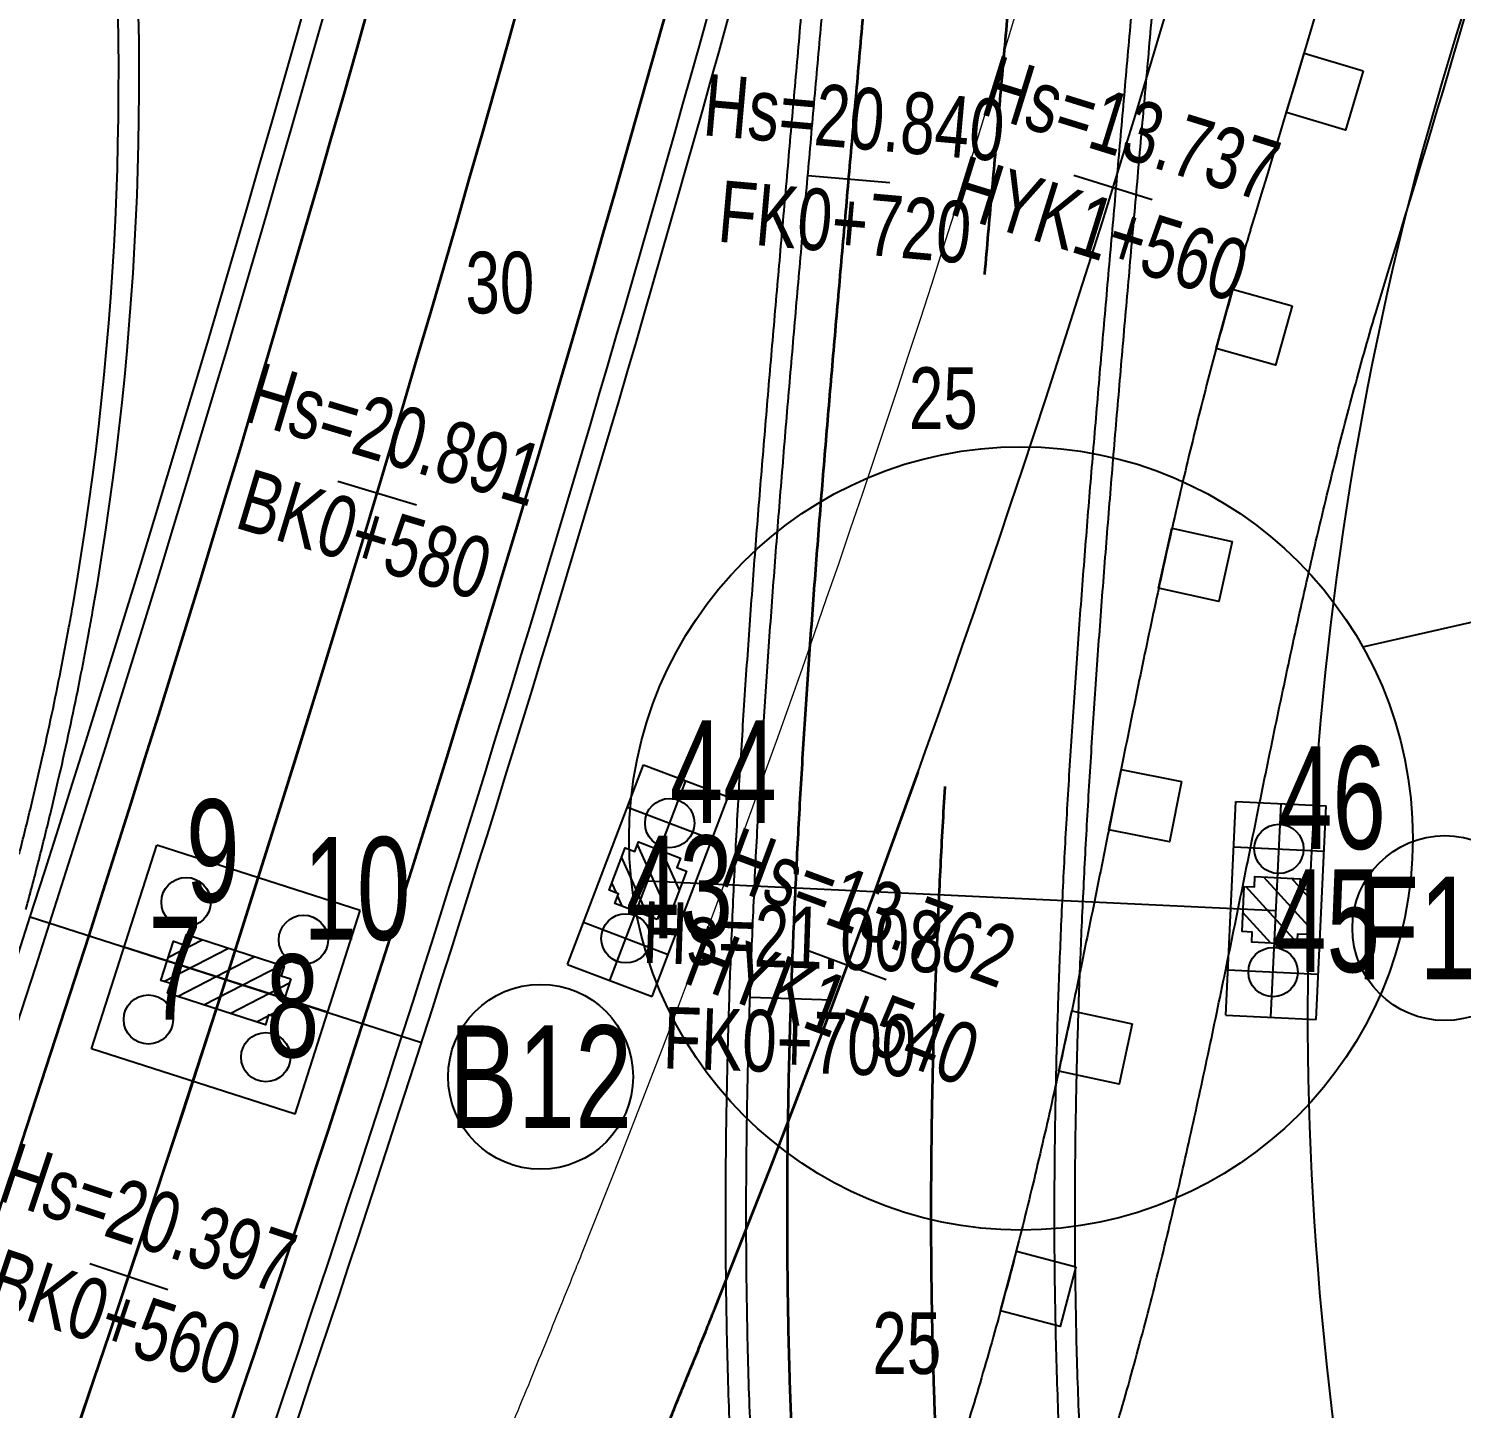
# Model space of a CAD drawing. Extents: x 0 to 558779, y 0 to 2762081.
# Drawn here: x 519957.03 to 519991.89, y 2757771.06 to 2757804.64 of the extents above; entities that cross this region are included whole.
import ezdxf
from ezdxf.enums import TextEntityAlignment as Align

# ---------------------------------------------------------------- set-up
doc = ezdxf.new("R2010")
doc.units = 0
doc.header["$LTSCALE"] = 20
doc.linetypes.add('CENTER', pattern=[2, 1.25, -0.25, 0.25, -0.25])
doc.linetypes.add('HIDDEN', pattern=[0.375, 0.25, -0.125])
for name, color, linetype in [('B-标线', 8, 'Continuous'), ('DL-中心线', 10, 'Continuous'), ('DL-人行道边线', 1, 'Continuous'), ('DL-树池', 110, 'Continuous'), ('DL-非机动车道边线', 6, 'Continuous'), ('K-控制', 230, 'Continuous'), ('L-洛秀互通匝道边线', 140, 'Continuous'), ('L-辅路绿化带', 3, 'Continuous'), ('QL-分孔线', 4, 'Continuous'), ('QL-墩号', 6, 'Continuous'), ('QL-桥墩', 191, 'Continuous'), ('QL-桥跨数值', 6, 'Continuous'), ('XW_B', 7, 'Continuous'), ('XW_F', 7, 'Continuous'), ('XW_HY-海江大道右辅路', 7, 'Continuous'), ('YD-G2', 96, 'Continuous'), ('桩号-B', 7, 'Continuous'), ('桩号-F', 7, 'Continuous'), ('桩号-HY-海江大道右辅路', 7, 'Continuous'), ('设计高-B', 7, 'Continuous'), ('设计高-F', 7, 'Continuous'), ('设计高-HY-海江大道右辅路', 7, 'Continuous'), ('设计高-地面高-B', 7, 'Continuous'), ('设计高-地面高-F', 7, 'Continuous'), ('设计高-地面高-HY-海江大道右辅路', 7, 'Continuous')]:
    doc.layers.add(name, color=color, linetype=linetype)
doc.layers.add('坐标标注', color=6, linetype='Continuous', plot=False)
doc.styles.get("Standard").update_dxf_attribs({"font": 'fsdb_e.shx', "width": 0.7, "bigfont": 'hzdx.shx'})
pattern_1 = [(0, (0, 0), (0, 6.985), [5.08, -1.905]), (90, (0, 0), (-6.985, 4e-16), [5.08, -1.905])]

# ---------------------------------------------------------------- blocks, each defined once
blk = doc.blocks.new('shuchi01')
at = {"layer": 'DL-树池', "color": 3}
blk.add_lwpolyline([(-0.75, 1.5), (0.75, 1.5), (0.75, 0), (-0.75, 0)], close=True, dxfattribs=at)
blk = doc.blocks.new('(10-2)10m花瓶墩双排桩4根1.2')
h = blk.add_hatch()
h.set_pattern_fill('ANGLE', color=256)
h.set_pattern_definition(pattern_1)
h.paths.add_polyline_path([(-1.500000000000007, -0.5000000002329471), (-1.499999999999985, 0.4999999997671694), (-1.249999999999992, 0.4999999997671694), (-1.249999999999992, 0.7499999997671694), (1.250000000000007, 0.7499999997671694), (1.250000000000007, 0.4999999997671694), (1.500000000000007, 0.4999999997671694), (1.499999999999985, -0.5000000002328308), (1.249999999999985, -0.5000000002328308), (1.249999999999985, -0.7500000002328308), (-1.250000000000014, -0.7500000002329471), (-1.250000000000014, -0.5000000002329471)])
h = blk.add_hatch()
h.set_pattern_fill('ANGLE', color=256)
h.set_pattern_definition(pattern_1)
h.paths.add_polyline_path([(-1.500000000000007, -0.5000000002329471), (-1.499999999999985, 0.4999999997671694), (-1.249999999999992, 0.4999999997671694), (-1.249999999999992, 0.7499999997671694), (1.250000000000007, 0.7499999997671694), (1.250000000000007, 0.4999999997671694), (1.500000000000007, 0.4999999997671694), (1.499999999999985, -0.5000000002328308), (1.249999999999985, -0.5000000002328308), (1.249999999999985, -0.7500000002328308), (-1.250000000000014, -0.7500000002329471), (-1.250000000000014, -0.5000000002329471)])
h = blk.add_hatch()
h.set_pattern_fill('ANSI31', color=3, scale=0.15)
h.set_pattern_definition([(45, (0, 0), (-0.3367596045400932, 0.3367596045400933), [])])
h.paths.add_polyline_path([(-1.500000000000007, -0.5000000002329471), (-1.499999999999985, 0.4999999997671694), (-1.249999999999992, 0.4999999997671694), (-1.249999999999992, 0.7499999997671694), (1.250000000000007, 0.7499999997671694), (1.250000000000007, 0.4999999997671694), (1.500000000000007, 0.4999999997671694), (1.499999999999985, -0.5000000002328308), (1.249999999999985, -0.5000000002328308), (1.249999999999985, -0.7500000002328308), (-1.250000000000014, -0.7500000002329471), (-1.250000000000014, -0.5000000002329471)])
at = {"layer": 'QL-桥墩', "color": 1}
for p, q in [((-2.599999999802093, 2.59999999962747), (2.599999999976716, 2.59999999962747)), ((-2.599999999802093, 2.59999999962747), (-2.599999999802093, -2.600000000093132)), ((2.599999999976716, 2.59999999962747), (2.600000000034924, -2.600000000093132)), ((-2.599999999802093, -2.600000000093132), (2.600000000034924, -2.600000000093132))]:
    blk.add_line(p, q, dxfattribs=at)
at = {"layer": 'QL-桥墩', "color": 3, "linetype": 'CENTER'}
for p, q in [((0, 2.59999999962747), (0, -2.59999999962747)), ((-2.600000000093132, -4.656613e-10), (2.600000000093132, 0))]:
    blk.add_line(p, q, dxfattribs=at)
at = {"layer": 'QL-桥墩', "color": 1, "ltscale": 0.1}
blk.add_lwpolyline([(-1.500000000000007, -0.5000000002329471), (-1.499999999999985, 0.4999999997671694), (-1.249999999999992, 0.4999999997671694), (-1.249999999999992, 0.7499999997671694), (1.250000000000007, 0.7499999997671694), (1.250000000000007, 0.4999999997671694), (1.500000000000007, 0.4999999997671694), (1.499999999999985, -0.5000000002328308), (1.249999999999985, -0.5000000002328308), (1.249999999999985, -0.7500000002328308), (-1.250000000000014, -0.7500000002328308), (-1.250000000000014, -0.5000000002329471)], close=True, dxfattribs=at)
at = {"layer": 'QL-桥墩', "color": 3, "ltscale": 0.1}
for centre in [(-1.500000000174622, 1.5), (1.499999999941792, 1.499999999534338), (-1.499999999941792, -1.5), (1.500000000116415, -1.5)]:
    blk.add_circle(centre, 0.6000000000008185, dxfattribs=at)
blk = doc.blocks.new('(M2)单个柱式门架墩，2根桩1.2')
h = blk.add_hatch()
h.set_pattern_fill('ANSI31', color=3, scale=0.15)
h.set_pattern_definition([(45, (-0.45, 2.329062e-10), (-0.3367596045400932, 0.3367596045400933), [])])
h.paths.add_polyline_path([(-0.8000000000000074, -0.5500000000000407), (-0.8000000000000074, 0.5500000000000757), (-0.5500000000000145, 0.5500000000000757), (-0.5500000000000145, 0.8000000000000757), (0.5499999999999857, 0.8000000000000757), (0.5499999999999857, 0.5500000000000757), (0.7999999999999857, 0.5500000000000757), (0.7999999999999857, -0.5499999999999244), (0.5499999999999857, -0.5499999999999244), (0.5499999999999857, -0.7999999999999244), (-0.5500000000000148, -0.8000000000000406), (-0.5500000000000148, -0.5500000000000407)])
at = {"layer": 'QL-桥墩', "color": 1}
for p, q in [((-2.600000000093132, 1.100000000093132), (-2.600000000093132, -1.09999999962747)), ((-2.600000000093132, 1.100000000093132), (2.600000000093132, 1.100000000093132)), ((2.600000000093132, 1.100000000093132), (2.600000000093132, -1.09999999962747)), ((-2.600000000093132, -1.09999999962747), (2.600000000093132, -1.09999999962747))]:
    blk.add_line(p, q, dxfattribs=at)
at = {"layer": 'QL-桥墩', "color": 3, "linetype": 'CENTER'}
for p, q in [((-1.5, 1.100000000093132), (-1.5, -1.09999999962747)), ((1.5, 1.100000000093132), (1.5, -1.09999999962747)), ((-2.600000000093132, 0), (2.600000000093132, 0))]:
    blk.add_line(p, q, dxfattribs=at)
at = {"layer": 'QL-桥墩', "color": 1, "ltscale": 0.1}
blk.add_lwpolyline([(-0.8000000000000074, -0.5500000000000407), (-0.8000000000000074, 0.5500000000000757), (-0.5500000000000145, 0.5500000000000757), (-0.5500000000000145, 0.8000000000000757), (0.5499999999999857, 0.8000000000000757), (0.5499999999999857, 0.5500000000000757), (0.7999999999999857, 0.5500000000000757), (0.7999999999999857, -0.5499999999999244), (0.5499999999999857, -0.5499999999999244), (0.5499999999999857, -0.7999999999999244), (-0.5500000000000148, -0.7999999999999244), (-0.5500000000000148, -0.5500000000000407)], close=True, dxfattribs=at)
at = {"layer": 'QL-桥墩', "color": 3}
for centre in [(-1.5, 0), (1.5, 0)]:
    blk.add_circle(centre, 0.6, dxfattribs=at)

msp = doc.modelspace()

# ---------------------------------------------------------------- linework, layer by layer
at = {"layer": 'B-标线', "linetype": 'HIDDEN', "lineweight": 35, "ltscale": 5, "flags": 128}
for points in [[(520609.6655267543, 2757632.942386146), (520351.860715672, 2757657.356657926, 0.0142954931674204), (520266.2910289073, 2757662.997860127), (520121.2049930767, 2757668.403500205, -0.0003858024882772), (520115.6533972667, 2757668.613202279, -0.0011574079242256), (520110.1024795331, 2757668.840037702, -0.0019290147383579), (520104.5530765753, 2757669.101133095, -0.0027006238494708), (520099.0063422267, 2757669.413599177, -0.0034722361763719), (520093.4639056846, 2757669.794516697, -0.004243852637884), (520087.9280291903, 2757670.26091504, -0.0050154741528497), (520082.4017647275, 2757670.829741073, -0.0057871016401356), (520076.8891090991, 2757671.517815843, -0.0065587360186369), (520071.3951564812, 2757672.341776764, -0.0069445560792568), (520066.1996699292, 2757673.265194466, -0.0069445560792568), (520061.4839543831, 2757674.239366822, -0.0069445560792568), (520057.145816241, 2757675.26207025, -0.0069445560792568), (520053.116621802, 2757676.33098242, -0.0069445560792568), (520049.3477218264, 2757677.44382767, -0.0069445560792568), (520045.8032062448, 2757678.598425422, -0.0069445560792568), (520042.4557171294, 2757679.792701573, -0.0069445560792568), (520039.2838764889, 2757681.024685468, -0.0069445560792568), (520036.2706274535, 2757682.292501594, -0.0069445560792568), (520033.4021213161, 2757683.594359822, -0.0069445560792568), (520030.6669458304, 2757684.928545804, -0.0069445560792568), (520028.0555750342, 2757686.293412147, -0.0069445560792568), (520025.5599675548, 2757687.687370587, -0.0034722361763719), (520024.3533928118, 2757688.394777471, -0.2411716790377774), (519975.9078850426, 2757765.623604524, -0.0012152783760594), (519975.8665642704, 2757766.111391615, -0.0024305603418171), (519975.7894022681, 2757767.108924404, -0.0024305603418171), (519975.7198663742, 2757768.137896793, -0.0024305603418171), (519975.6583859861, 2757769.201280887, -0.0024305603418171), (519975.605452934, 2757770.302577425, -0.0024305603418171), (519975.5616367919, 2757771.445956139, -0.0024305603418171), (519975.5276055686, 2757772.636447924, -0.0024305603418171), (519975.5041543424, 2757773.880214289, -0.0024305603418171), (519975.4922459954, 2757775.184935856, -0.0024305603418171), (519975.493071088, 2757776.560391213, -0.0024305603418171), (519975.5081394032, 2757778.019354284, -0.0024305603418171), (519975.5394268429, 2757779.579054773, -0.0024305603418171), (519975.5896259424, 2757781.263704881, -0.0024305603418171), (519975.6626083313, 2757783.10923305, -0.0022955287234048), (519975.7578202559, 2757785.051338175, -0.0020254657327883), (519975.8698121279, 2757786.99254948, -0.0017554030376208), (519975.9964796569, 2757788.932859764, -0.001485340598509), (519976.1357206035, 2757790.872309435, -0.0012152783760594), (519976.2854349636, 2757792.81097969, -0.0009452163308787), (519976.4435249318, 2757794.748985688, -0.0006751544235736), (519976.6078946816, 2757796.686469747, -0.0004050926147512), (519976.7764499998, 2757798.623594541, -0.0001350308650182), (519976.9470978088, 2757800.560536312, -2.25051440367e-05), (519977.118152467, 2757802.497442221, -6.75154322014e-05), (519977.2895558447, 2757804.434317296, -0.0001125257206395), (519977.4616566448, 2757806.371130516, -0.0001575360095337), (519977.6348035365, 2757808.307850482, -0.0002025462990661), (519977.8093451386, 2757810.24444523, -0.0002475565894192), (519977.9856300011, 2757812.180882045, -0.0002925668807754), (519978.1640065873, 2757814.117127267, -0.0003375771733171), (519978.3448232545, 2757816.053146108, -0.0003825874672265), (519978.5284282338, 2757817.988902465, -0.0004050926147512), (519978.7057290286, 2757819.827350507, -0.0004050926147512), (519978.8702415201, 2757821.504706562, -0.0004050926147512), (519979.0250333045, 2757823.057028262, -0.0004050926147512), (519979.1721601392, 2757824.508637816, -0.0004050926147512), (519979.3130768965, 2757825.876861144, -0.0004050926147512), (519979.4488563536, 2757827.174558009, -0.0004050926147512), (519979.580315327, 2757828.411584736, -0.0004050926147512), (519979.70809198, 2757829.595693177, -0.0004050926147512), (519979.8326955652, 2757830.733110739, -0.0004050926147512), (519979.9545397215, 2757831.828929741, -0.0004050926147512), (519980.0739655126, 2757832.887377538, -0.0004050926147512), (519980.1912578159, 2757833.912009216, -0.0004050926147512), (519980.3066572624, 2757834.905848376, -0.0002025462990661), (519980.3637124954, 2757835.3920467, -0.0425986576840793), (520000.8749505544, 2757935.361123581)], [(520609.9955025319, 2757636.426796568), (520352.1906914495, 2757660.841068348, 0.0142954931674129), (520266.4213420827, 2757666.495433354), (520121.335306252, 2757671.901073432, -0.0003858024882766), (520115.7882082409, 2757672.11060503, -0.001157407924223), (520110.2534806839, 2757672.33677885, -0.0019290147383588), (520104.7310539899, 2757672.596605029, -0.0027006238494536), (520099.2220682497, 2757672.906944605, -0.0034722361763907), (520093.7281280264, 2757673.284529097, -0.004243852637915), (520088.2514546544, 2757673.745939569, -0.0050154741528559), (520082.7950360333, 2757674.307576274, -0.0057871016401582), (520077.3627732975, 2757674.985616619, -0.0065587360187149), (520071.9596235064, 2757675.795959297, -0.0069445560793792), (520066.8599427767, 2757676.702350233, -0.0069445560792417), (520062.2395694713, 2757677.656828723, -0.0069445560792471), (520057.9961511051, 2757678.657203623, -0.0069445560792128), (520054.0609956497, 2757679.701169067, -0.0069445560794058), (520050.3853894883, 2757680.786468217, -0.0069445560792802), (520046.9333554728, 2757681.910941494, -0.006944556079088), (520043.6774674433, 2757683.072537876, -0.0069445560793514), (520040.5962788172, 2757684.269311814, -0.0069445560788217), (520037.6726642282, 2757685.499414888, -0.0069445560794904), (520034.8927068451, 2757686.761086016, -0.0069445560793021), (520032.2449268635, 2757688.05264181, -0.0069445560789575), (520029.7197314632, 2757689.372467746, -0.0069445560788701), (520027.3090132219, 2757690.719010284, -0.0034722361763119), (520026.1445302901, 2757691.401740479, -0.2411716790375909), (519979.3946643127, 2757765.927529387, -0.0012152783755956), (519979.3547813876, 2757766.398343427, -0.0024305603412875), (519979.2802488825, 2757767.361886686, -0.0024305603425808), (519979.2130076527, 2757768.35690366, -0.0024305603420985), (519979.1534916897, 2757769.386310939, -0.0024305603416005), (519979.1021926242, 2757770.453612323, -0.0024305603412006), (519979.0596798571, 2757771.56298056, -0.0024305603415051), (519979.0266212499, 2757772.7194495, -0.0024305603415742), (519979.0038117561, 2757773.929183516, -0.0024305603418798), (519978.9922141512, 2757775.199865946, -0.0024305603421658), (519978.993018899, 2757776.541277879, -0.0024305603422102), (519979.0077356843, 2757777.966195378, -0.0024305603414892), (519979.0383402842, 2757779.491849666, -0.0024305603420934), (519979.0875250347, 2757781.142453328, -0.0024305603419975), (519979.1591611854, 2757782.953932895, -0.0022955287237497), (519979.252798102, 2757784.863908574, -0.0020254657330813), (519979.3631567591, 2757786.776810548, -0.0017554030374892), (519979.4882233513, 2757788.692597465, -0.0014853405983559), (519979.6259751935, 2757790.611305799, -0.0012152783758832), (519979.7743795529, 2757792.533012689, -0.0009452163309786), (519979.931393631, 2757794.45782948, -0.0006751544236636), (519980.0949643612, 2757796.385895214, -0.000405092614799), (519980.2630280596, 2757798.317370061, -0.0001350308650087), (519980.433509961, 2757800.252428695, -2.25051440357e-05), (519980.6045692415, 2757802.189386911, -6.7515432189e-05), (519980.7758892982, 2757804.12532045, -0.0001125257206332), (519980.9478506647, 2757806.060564492, -0.0001575360095229), (519981.1208011631, 2757807.995087716, -0.0002025462990549), (519981.2950882254, 2757809.928858263, -0.0002475565894369), (519981.4710588762, 2757811.861843559, -0.0002925668807583), (519981.6490597156, 2757813.794010115, -0.0003375771733136), (519981.8294368978, 2757815.725323356, -0.0003825874672698), (519982.0125361133, 2757817.65574742, -0.0004050926147197), (519982.1892920032, 2757819.48854525, -0.0004050926148263), (519982.3532501515, 2757821.160249201, -0.0004050926148144), (519982.5074786498, 2757822.706921968, -0.0004050926147488), (519982.6540331807, 2757824.152884921, -0.0004050926147412), (519982.7943685761, 2757825.515463521, -0.0004050926147867), (519982.9295575893, 2757826.807517265, -0.0004050926147415), (519983.0604170223, 2757828.038902311, -0.0004050926147371), (519983.1875850297, 2757829.217370408, -0.0004050926147824), (519983.3115708579, 2757830.349148895, -0.0004050926147083), (519983.4327881422, 2757831.439330045, -0.0004050926146768), (519983.5515779444, 2757832.492141186, -0.0004050926146908), (519983.6682251405, 2757833.511137387, -0.0004050926147577), (519983.7829703609, 2757834.499342237, -0.0002025462990344), (519983.8396938712, 2757834.982713736, -0.0425986576840995), (520004.231282652, 2757934.368634362, -0.0425986576840995)]]:
    msp.add_lwpolyline(points, format="xyb", dxfattribs=at)
at = {"layer": 'B-标线', "lineweight": 35, "flags": 128}
for points in [[(519860.7566485584, 2757530.995236532, 0.0434382827488778), (519909.9122014295, 2757644.363115183, -0.0210821950738556), (519939.5820597885, 2757722.133353791, 0.054969024401623), (519981.8948120178, 2757860.488835324, -0.0251421008642026), (519996.0672290034, 2757919.102699965)], [(519857.6779090053, 2757532.659977581, 0.0434382827488476), (519906.5924237154, 2757645.471752151, -0.0210821950738416), (519936.367441066, 2757723.517632111, 0.0549690244016316), (519978.4558074881, 2757861.139410333, -0.0251421008642374)], [(519863.8353881118, 2757529.330495483, 0.0434382827489078), (519913.2319791437, 2757643.254478215, -0.0210821950738697), (519942.796678511, 2757720.749075471, 0.0460083429799406), (519980.5089303465, 2757836.614403626, 0.0460083429799406)]]:
    msp.add_lwpolyline(points, format="xyb", dxfattribs=at)
at = {"layer": 'DL-中心线', "linetype": 'CENTER', "lineweight": 35, "ltscale": 5, "flags": 128}
for points in [[(519363.5273810544, 2756865.284840869, -0.064030503402998), (519480.7438330442, 2757085.351303598, -0.0528812578532705), (519557.500512398, 2757172.344059772), (519677.8405108926, 2757282.703608969, 0.0308214522595387), (519737.6746401221, 2757344.779759813, -0.0161285652514949), (519785.3897440073, 2757397.284793174, 0.1076188396310951), (519897.596453659, 2757578.066884262), (519932.4024111663, 2757676.128120687, -0.014927610241384), (519945.3856673033, 2757709.510518174, -0.0002025462990661), (519945.5768338203, 2757709.961183763, -0.0004050926147512), (519945.9686640429, 2757710.88178269, -0.0004050926147512), (519946.3740963722, 2757711.830071774, -0.0004050926147512), (519946.7944188536, 2757712.808797103, -0.0004050926147512), (519947.2311442526, 2757713.821188436, -0.0004050926147512), (519947.686069386, 2757714.871087425, -0.0004050926147512), (519948.1613562953, 2757715.963123151, -0.0004050926147512), (519948.6596459816, 2757717.102958214, -0.0004050926147512), (519949.1842222628, 2757718.297643504, -0.0004050926147512), (519949.7392557495, 2757719.556146756, -0.0004050926147512), (519950.3301817989, 2757720.890171871, -0.0004050926147512), (519950.9643151758, 2757722.315492191, -0.0004050926147512), (519951.6519127407, 2757723.854257048, -0.0004050926147512), (519952.4081629463, 2757725.539312657, -0.0003825874672265), (519953.2071173521, 2757727.312032407, -0.0003375771733171), (519954.0086242454, 2757729.083599602, -0.0002925668807754), (519954.812363202, 2757730.854155293, -0.0002475565894192), (519955.6180143396, 2757732.623841743, -0.0002025462990661), (519956.4252582435, 2757734.392802249, -0.0001575360095337), (519957.2337758892, 2757736.161180966, -0.0001125257206395), (519958.0432485664, 2757737.929122741, -6.75154322014e-05), (519958.8533578, 2757739.696772934, -2.25051440367e-05), (519959.6637852725, 2757741.46427725, 3.75085734058e-05), (519960.4741773861, 2757743.231797777, 0.0001125257206395), (519961.2840390799, 2757744.999561384, 0.0001875428691398), (519962.092839715, 2757746.767810673, 0.0002625600197509), (519962.9000482163, 2757748.536787295, 0.0003375771733171), (519963.7051328552, 2757750.306731459, 0.0004125943306828), (519964.5075610355, 2757752.077881469, 0.0004876114926923), (519965.3067990823, 2757753.850473227, 0.0005626286601899), (519966.1023120331, 2757755.624739765, 0.0006376458340199999), (519966.8935634353, 2757757.400910749, 0.0006751544235736), (519967.6407163718, 2757759.090019372, 0.0006751544235736), (519968.3183375526, 2757760.633203135, 0.0006751544235736), (519968.9416841033, 2757762.063273513, 0.0006751544235736), (519969.5210670467, 2757763.402351994, 0.0006751544235736), (519970.0638452667, 2757764.66618888, 0.0006751544235736), (519970.5754909472, 2757765.866468536, 0.0006751544235736), (519971.0602060335, 2757767.012141817, 0.0006751544235736), (519971.5213014188, 2757768.110244803, 0.0006751544235736), (519971.9614417999, 2757769.166426937, 0.0006751544235736), (519972.3828101779, 2757770.185305487, 0.0006751544235736), (519972.7872220786, 2757771.17071141, 0.0006751544235736), (519973.1762070972, 2757772.125864697, 0.0006751544235736), (519973.5510685241, 2757773.053502465, 0.0003375771733171), (519973.7335594746, 2757773.507750349, 0.0402701393381121), (519990.8888914162, 2757828.802765517, 0.0003375771733171), (519990.9955604457, 2757829.280537225, 0.0006751544235736), (519991.2115886461, 2757830.257453155, 0.0006751544235736), (519991.4315477879, 2757831.265046884, 0.0006751544235736), (519991.6559127095, 2757832.306312556, 0.0006751544235736), (519991.8852450037, 2757833.384770488, 0.0006751544235736), (519992.1202163605, 2757834.50460651, 0.0006751544235736), (519992.3616405946, 2757835.670862682, 0.0006751544235736), (519992.6105186456, 2757836.889704632, 0.0006751544235736), (519992.8681035971, 2757838.168806874, 0.0006751544235736), (519993.1359977572, 2757839.517926806, 0.0006751544235736), (519993.4163034783, 2757840.949794285, 0.0006751544235736), (519993.7118691313, 2757842.481559003, 0.0006751544235736), (519994.0267155826, 2757844.137293977, 0.0006751544235736), (519994.3668369115, 2757845.95268455, 0.0006376458340199999), (519994.7198828032, 2757847.864809218, 0.0005626286601899), (519995.0683375546, 2757849.777775994, 0.0004876114926923), (519995.4127734097, 2757851.691470573, 0.0004125943306828), (519995.7537632859, 2757853.605782262, 0.0003375771733171), (519996.0918806682, 2757855.52060347, 0.0002625600197509), (519996.4276995067, 2757857.43582919, 0.0001875428691398), (519996.7617941197, 2757859.351356482, 0.0001125257206395), (519997.0947390985, 2757861.267083962, 3.75085734058e-05), (519997.4271092152, 2757863.182911275, -2.25051440367e-05), (519997.7594410066, 2757865.098745238, -6.75154322014e-05), (519998.0921177207, 2757867.014519332, -0.0001125257206395), (519998.4254842479, 2757868.930173501, -0.0001575360095337), (519998.7598854133, 2757870.845647314, -0.0002025462990661), (519999.0956659447, 2757872.760879787, -0.0002475565894192), (519999.4331704387, 2757874.675809187, -0.0002925668807754), (519999.7727433264, 2757876.59037285, -0.0003375771733171), (520000.114728839, 2757878.504506997, -0.0003825874672265), (520000.4594709718, 2757880.418146545, -0.0004050926147512), (520000.7897985009, 2757882.235345077, -0.0004050926147512), (520001.093919315, 2757883.893083966, -0.0004050926147512), (520001.3779037707, 2757885.427038328, -0.0004050926147512), (520001.6458331448, 2757886.861273473, -0.0004050926147512), (520001.9006052216, 2757888.212933118, -0.0004050926147512), (520002.144363771, 2757889.49474238, -0.0004050926147512), (520002.3787464868, 2757890.716454837, -0.0004050926147512), (520002.6050371561, 2757891.885741888, -0.0004050926147512), (520002.8242637008, 2757893.008766592, -0.0004050926147512), (520003.0372638996, 2757894.090568884, -0.0004050926147512), (520003.2447309214, 2757895.135332826, -0.0004050926147512), (520003.4472457609, 2757896.146577258, -0.0004050926147512), (520003.6453009023, 2757897.127295091, -0.0002025462990661), (520003.7427902162, 2757897.607024123, -0.0205644065657804), (520015.5661450022, 2757945.502989494), (520034.389390304, 2758010.197369377, -0.0139814833324028), (520060.0633140378, 2758090.043763413), (520086.942384357, 2758166.257196263, 0.0147938106765208), (520122.9792987017, 2758278.960564577, -0.0147938106759421), (520159.0162130429, 2758391.663932884), (520173.5261706288, 2758432.805745641)], [(519647.6745717161, 2757568.166041617, -0.0011574079242256), (519648.227547545, 2757567.534791465, -0.0023148189493666), (519649.3487141022, 2757566.236801732, -0.0023148189493666), (519650.4919624993, 2757564.888200945, -0.0023148189493666), (519651.6597747704, 2757563.484473603, -0.0023148189493666), (519652.8550919154, 2757562.020315297, -0.0023148189493666), (519654.0814374023, 2757560.489424526, -0.0023148189493666), (519655.3430866064, 2757558.884217938, -0.0023148189493666), (519656.6453048849, 2757557.195431423, -0.0023148189493666), (519657.9946915353, 2757555.411545543, -0.0023148189493666), (519659.3996933663, 2757553.517930215, -0.0023148189493666), (519660.8714025193, 2757551.495520035, -0.0023148189493666), (519662.4248575936, 2757549.318660491, -0.0023148189493666), (519664.0812994762, 2757546.951385259, -0.0023148189493666), (519665.8724064789, 2757544.340448674, -0.0021862174748025), (519667.7331889879, 2757541.574851317, -0.0019290147383579), (519669.5711479079, 2757538.794030758, -0.0016718122571332), (519671.3890339765, 2757536.000044372, -0.0014146099970989), (519673.1896396439, 2757533.194888283, -0.0011574079242256), (519674.9757925243, 2757530.380505733, -0.0009002060044837), (519676.7503491183, 2757527.558795617, -0.000643004203844), (519678.5161887593, 2757524.731621173, -0.0003858024882772), (519680.2762077453, 2757521.900818804, -0.0001286008237542), (519682.0333136074, 2757519.068206963, 0.0002893518599271), (519683.7910264721, 2757516.235971932, 0.0008680557735882), (519685.5552899335, 2757513.407814527, 0.00144676026867), (519687.3326261748, 2757510.587857807, 0.0020254657327883), (519689.129500028, 2757507.780315357, 0.0026041725535611), (519690.952288991, 2757504.989535725, 0.0031828811186105), (519692.8072516929, 2757502.220045822, 0.0037615918155628), (519694.7004943133, 2757499.476592927, 0.0043403050320503), (519696.6379344901, 2757496.764184862, 0.0049190211557119), (519698.6252622761, 2757494.088127905, 0.0052083804288723), (519700.5641122967, 2757491.585005109, 0.0052083804288723), (519702.3806164139, 2757489.338260306, 0.0052083804288723), (519704.1049828604, 2757487.294173003, 0.0052083804288723), (519705.7572432091, 2757485.416428367, 0.0052083804288723), (519707.3514080776, 2757483.679106822, 0.0052083804288723), (519708.8976738551, 2757482.062935391, 0.0052083804288723), (519710.4036915977, 2757480.553117224, 0.0052083804288723), (519711.8753426892, 2757479.137995681, 0.0052083804288723), (519713.3172366093, 2757477.808191164, 0.0052083804288723), (519714.7330432791, 2757476.556020888, 0.0052083804288723), (519716.1257223873, 2757475.375095793, 0.0052083804288723), (519717.4976861039, 2757474.260032648, 0.0052083804288723), (519718.8509173166, 2757473.20624344, 0.0026041725535612), (519719.5210325606, 2757472.701070724, 0.2794341890542941), (519802.0833912611, 2757464.769133073, 0.0051398478917646), (519803.5696577113, 2757465.504572254, 0.008689911709733), (519806.1039781636, 2757466.847289192, 0.008689911709733), (519808.6660010595, 2757468.320938609, 0.008689911709733), (519811.2568498991, 2757469.933533752, 0.008689911709733), (519813.8781909904, 2757471.694395165, 0.008689911709733), (519816.5323910221, 2757473.614504457, 0.008689911709733), (519819.222734046, 2757475.706986669, 0.008689911709733), (519821.953727476, 2757477.987783443, 0.008689911709733), (519824.731545702, 2757480.476618202, 0.008689911709733), (519827.5646944215, 2757483.198425058, 0.008689911709733), (519830.4650448557, 2757486.185547098, 0.008689911709733), (519833.4495218603, 2757489.481281311, 0.008689911709733), (519836.5430276002, 2757493.145942628, 0.0083045890511641), (519839.6363442149, 2757497.073931083, 0.0075339510171137), (519842.6037294189, 2757501.09795057, 0.0067633219310222), (519845.4548751993, 2757505.205193287, 0.0059927008775365), (519848.2003398336, 2757509.383856539, 0.0052220869413419), (519850.8514123964, 2757513.623066955, 0.0044514792071574), (519853.419990789, 2757517.912792378, 0.0036808767597316), (519855.9184722089, 2757522.243743617, 0.0029102786838381), (519858.3596547393, 2757526.607268018, 0.0021396840642714), (519860.7566485584, 2757530.995236532, 0.0434382827488778), (519909.9122014295, 2757644.363115183, -0.0210821950738556), (519939.5820597885, 2757722.133353791, 0.054969024401623), (519981.8948120178, 2757860.488835324, -0.0251421008642026), (519996.0672290034, 2757919.102699965), (520034.6498859133, 2758049.578887823, -0.0128878505157745), (520058.477191901, 2758123.129921214)], [(520609.6655267543, 2757632.942386146), (520351.860715672, 2757657.356657926, 0.0142954931674204), (520266.2910289073, 2757662.997860127), (520121.2049930767, 2757668.403500205, -0.0003858024882772), (520115.6533972667, 2757668.613202279, -0.0011574079242256), (520110.1024795331, 2757668.840037702, -0.0019290147383579), (520104.5530765753, 2757669.101133095, -0.0027006238494708), (520099.0063422267, 2757669.413599177, -0.0034722361763719), (520093.4639056846, 2757669.794516697, -0.004243852637884), (520087.9280291903, 2757670.26091504, -0.0050154741528497), (520082.4017647275, 2757670.829741073, -0.0057871016401356), (520076.8891090991, 2757671.517815843, -0.0065587360186369), (520071.3951564812, 2757672.341776764, -0.0069445560792568), (520066.1996699292, 2757673.265194466, -0.0069445560792568), (520061.4839543831, 2757674.239366822, -0.0069445560792568), (520057.145816241, 2757675.26207025, -0.0069445560792568), (520053.116621802, 2757676.33098242, -0.0069445560792568), (520049.3477218264, 2757677.44382767, -0.0069445560792568), (520045.8032062448, 2757678.598425422, -0.0069445560792568), (520042.4557171294, 2757679.792701573, -0.0069445560792568), (520039.2838764889, 2757681.024685468, -0.0069445560792568), (520036.2706274535, 2757682.292501594, -0.0069445560792568), (520033.4021213161, 2757683.594359822, -0.0069445560792568), (520030.6669458304, 2757684.928545804, -0.0069445560792568), (520028.0555750342, 2757686.293412147, -0.0069445560792568), (520025.5599675548, 2757687.687370587, -0.0034722361763719), (520024.3533928118, 2757688.394777471, -0.2411716790377774), (519975.9078850426, 2757765.623604524, -0.0012152783760594), (519975.8665642704, 2757766.111391615, -0.0024305603418171), (519975.7894022681, 2757767.108924404, -0.0024305603418171), (519975.7198663742, 2757768.137896793, -0.0024305603418171), (519975.6583859861, 2757769.201280887, -0.0024305603418171), (519975.605452934, 2757770.302577425, -0.0024305603418171), (519975.5616367919, 2757771.445956139, -0.0024305603418171), (519975.5276055686, 2757772.636447924, -0.0024305603418171), (519975.5041543424, 2757773.880214289, -0.0024305603418171), (519975.4922459954, 2757775.184935856, -0.0024305603418171), (519975.493071088, 2757776.560391213, -0.0024305603418171), (519975.5081394032, 2757778.019354284, -0.0024305603418171), (519975.5394268429, 2757779.579054773, -0.0024305603418171), (519975.5896259424, 2757781.263704881, -0.0024305603418171), (519975.6626083313, 2757783.10923305, -0.0022955287234048), (519975.7578202559, 2757785.051338175, -0.0020254657327883), (519975.8698121279, 2757786.99254948, -0.0017554030376208), (519975.9964796569, 2757788.932859764, -0.001485340598509), (519976.1357206035, 2757790.872309435, -0.0012152783760594), (519976.2854349636, 2757792.81097969, -0.0009452163308787), (519976.4435249318, 2757794.748985688, -0.0006751544235736), (519976.6078946816, 2757796.686469747, -0.0004050926147512), (519976.7764499998, 2757798.623594541, -0.0001350308650182), (519976.9470978088, 2757800.560536312, -2.25051440367e-05), (519977.118152467, 2757802.497442221, -6.75154322014e-05), (519977.2895558447, 2757804.434317296, -0.0001125257206395), (519977.4616566448, 2757806.371130516, -0.0001575360095337), (519977.6348035365, 2757808.307850482, -0.0002025462990661), (519977.8093451386, 2757810.24444523, -0.0002475565894192), (519977.9856300011, 2757812.180882045, -0.0002925668807754), (519978.1640065873, 2757814.117127267, -0.0003375771733171), (519978.3448232545, 2757816.053146108, -0.0003825874672265), (519978.5284282338, 2757817.988902465, -0.0004050926147512), (519978.7057290286, 2757819.827350507, -0.0004050926147512), (519978.8702415201, 2757821.504706562, -0.0004050926147512), (519979.0250333045, 2757823.057028262, -0.0004050926147512), (519979.1721601392, 2757824.508637816, -0.0004050926147512), (519979.3130768965, 2757825.876861144, -0.0004050926147512), (519979.4488563536, 2757827.174558009, -0.0004050926147512), (519979.580315327, 2757828.411584736, -0.0004050926147512), (519979.70809198, 2757829.595693177, -0.0004050926147512), (519979.8326955652, 2757830.733110739, -0.0004050926147512), (519979.9545397215, 2757831.828929741, -0.0004050926147512), (519980.0739655126, 2757832.887377538, -0.0004050926147512), (519980.1912578159, 2757833.912009216, -0.0004050926147512), (519980.3066572624, 2757834.905848376, -0.0002025462990661), (519980.3637124954, 2757835.3920467, -0.0425986576840793), (520000.8749505544, 2757935.361123581)]]:
    msp.add_lwpolyline(points, format="xyb", dxfattribs=at)
at = {"layer": 'DL-人行道边线', "flags": 128}
for points in [[(519990.1003900453, 2757798.703930737, 0.0201495148615885), (519997.7196570888, 2757827.272850379, 0.0003375771731799)], [(519981.1208234674, 2757763.850094069, 0.0090652651408636), (519981.8779213064, 2757765.755268835, 0.0081568611037288), (519982.5706053959, 2757767.689978146, 0.0072526762541795), (519983.2051174681, 2757769.650575498, 0.006359814060111), (519983.7872636777, 2757771.632021035, 0.0054078824896017), (519984.3233047346, 2757773.629153407, 0.0044625814925005), (519984.8203316529, 2757775.638531077, 0.0035229853550925), (519985.28550438, 2757777.656873985, 0.0025870303883557), (519985.726049117, 2757779.681063383, 0.0016519676340571), (519986.1492560676, 2757781.708142717, 0.0007147415010732), (519986.5624771764, 2757783.735318491, -0.0002276404753544), (519986.9731238575, 2757785.759961106, -0.0011777294971059), (519987.3886647158, 2757787.779605666, -0.002137234290217), (519987.8166232571, 2757789.79195277, -0.00310658269956), (519988.264575591, 2757791.794869271, -0.0040844436909218), (519988.7401481245, 2757793.786389012, -0.0050672213740683), (519989.2510152488, 2757795.76471353, -0.0060485531166127), (519989.8048970167, 2757797.728212751), (519990.1003900524, 2757798.70393076)]]:
    msp.add_lwpolyline(points, format="xyb", dxfattribs=at)
at = {"layer": 'DL-非机动车道边线', "flags": 128}
for points in [[(519986.7576706214, 2757799.741343896, 0.020149516773603), (519994.3042742554, 2757828.037807961, 0.0003375771732392)], [(519986.7576706284, 2757799.741343919, 0.0066120719218139), (519986.1851880749, 2757797.804370312, 0.0056251460998409), (519985.6596995304, 2757795.851787138, 0.0046322695102425), (519985.1734628043, 2757793.885139461, 0.0036415770632372), (519984.718780201, 2757791.906141064, 0.0026581174552626), (519984.2880008446, 2757789.916673774, 0.0016843476844215), (519983.8735229985, 2757787.918786766, 0.0007206584639002), (519983.467796374, 2757785.91469584, -0.0002341148199781), (519983.0633244335, 2757783.906782675, -0.0011822205873541), (519982.6526666825, 2757781.89759405, -0.0021265608333386), (519982.228440955, 2757779.889841054, -0.0030702915539988), (519981.7833256879, 2757777.886398255, -0.0040164426802062), (519981.3100621881, 2757775.890302851, -0.0049675347194744), (519980.801456889, 2757773.904753798, -0.0059251789548328), (519980.2503835963, 2757771.933110907, -0.006870556671827), (519979.6499124827, 2757769.979166134, -0.0077688518817305), (519978.9940009448, 2757768.048010464, -0.0086774896311643), (519978.2764551885, 2757766.143499659), (519977.8926190527, 2757765.202387031)]]:
    msp.add_lwpolyline(points, format="xyb", dxfattribs=at)
at = {"layer": 'K-控制'}
msp.add_lwpolyline([(519989.4878651839, 2757789.601585187), (520061.6112145182, 2757806.018018237), (520140.6919724423, 2757806.414593769)], dxfattribs=at)
msp.add_circle((519981.174171279, 2757784.936034775), 9.533355494718608, dxfattribs=at)
at = {"layer": 'L-洛秀互通匝道边线', "flags": 128}
for points in [[(519956.9651234511, 2757783.207448554, 0.0034722389162122), (519957.2851706825, 2757784.426556237, 0.0034722799449778), (519957.5770106669, 2757785.604618318, 0.0034723180316668), (519957.8430074431, 2757786.746069794, 0.0034722126198083), (519958.0851320085, 2757787.854525483, 0.0034722881440587), (519958.3050790518, 2757788.933103143, 0.0034724725117898), (519958.5042972544, 2757789.984419547, 0.0017363268308763), (519958.5965313286, 2757790.500563629, 0.5897383000013953), (519856.399995621, 2757872.884319129, 0.0022326392591877)], [(519956.8006868921, 2757784.550150156, 0.0034722970388912), (519957.0908584454, 2757785.721477281, 0.0034722440248034), (519957.3552736222, 2757786.856141227, 0.003472243437669), (519957.5959185825, 2757787.957822258, 0.0034722990905081), (519957.8144788237, 2757789.029598823, 0.0034724730631571), (519958.0124041212, 2757790.074091981, 0.0017364643693126), (519958.1040343824, 2757790.586858243, 0.589738437216631), (519856.5887224997, 2757872.421304904, 0.0022323860389267)], [(519856.3587544298, 2757533.374002525, 0.043438510238944), (519905.1696618374, 2757645.946882281, -0.021082195074247), (519934.9897473273, 2757724.110894248, 0.0549690244017581), (519976.9819484034, 2757861.418228194, -0.0251421008644555)], [(519856.7985438164, 2757533.136125878, 0.0434384873648884), (519905.6439157965, 2757645.788505571, -0.0210821950731856), (519935.4489785735, 2757723.913140202, 0.0549690244015069), (519977.4732347648, 2757861.325288907, -0.0251421008641164)], [(519864.7147530321, 2757528.854346692, 0.0434380808979069), (519914.1804870624, 2757642.937724796, -0.0210821950745318), (519943.7151410035, 2757720.353567379, 0.0354440826576562), (519974.7174903329, 2757809.1915655, 0.0354440826576562)], [(519865.1545425885, 2757528.616470359, 0.0434380585015005), (519914.6547410215, 2757642.779348086, -0.0210821950734606), (519944.1743722497, 2757720.155813334, 0.03544408265723401), (519975.2000491556, 2757809.060657201, 0.03544408265723401)], [(519974.1068499767, 2757770.237853584, -0.0024305802241255), (519974.0624753427, 2757771.395806869, -0.0024305880044288), (519974.0280272973, 2757772.600880965, -0.0024306213547316), (519974.0043008599, 2757773.859249273, -0.002430564203405), (519973.9922596173, 2757775.178543202, -0.0024306163663032), (519973.9930935419, 2757776.568598641, -0.0024305932725432), (519974.0083125536, 2757778.042145095, -0.0024306282172579), (519974.0398929311, 2757779.616445252, -0.002430653384938), (519974.0905275252, 2757781.315704274, -0.0024306409779935), (519974.1640869912, 2757783.175819791, -0.0022955447249965), (519974.2599726076, 2757785.131665148, -0.00202546573298), (519974.3726644287, 2757787.085009023, -0.0017554030470352), (519974.5000180735, 2757789.03582932, -0.0014853405849765), (519974.6398972079, 2757790.984168135, -0.0012152783818832), (519974.790172997, 2757792.930108404, -0.0009452163277627), (519974.9487240607, 2757794.87376692, -0.0006751544334049), (519975.1134362475, 2757796.815287404, -0.0004050926069323), (519975.2822022598, 2757798.754833605, -0.0001350126341542), (519975.4528980585, 2757800.692320891, -2.25021044126e-05), (519975.6239738493, 2757802.629465925, -6.751545196799999e-05), (519975.795412936, 2757804.566744515, -0.0001125257147899), (519975.9675734934, 2757806.50423024, -0.0001575360101903)], [(519974.6063842415, 2757770.259429457, -0.0024305826003506), (519974.5621957261, 2757771.41252627, -0.0024305779820397), (519974.5278867303, 2757772.61273623, -0.0024305607695608), (519974.5042523667, 2757773.866212887, -0.0024306280759908), (519974.4922550499, 2757775.180680355, -0.0024305900393413), (519974.4930860393, 2757776.565859534, -0.0024306182542714), (519974.5082550181, 2757778.034560098, -0.0024306152198928), (519974.5397378126, 2757779.603991559, -0.0024306346988568), (519974.5902272476, 2757781.298378357, -0.0024306227126121), (519974.6635940215, 2757783.153622341, -0.0022955534925422), (519974.759255157, 2757785.104889491, -0.0020254657384599), (519974.8717136618, 2757787.054189176, -0.0017554030331477), (519974.9988386012, 2757789.001506135, -0.0014853405989611), (519975.1385050065, 2757790.946881902, -0.0012152783698175), (519975.2885936526, 2757792.890398832, -0.0009452163413331), (519975.4469910177, 2757794.832173176, -0.000675154422581), (519975.6115890589, 2757796.772348184, -0.0004050926169535), (519975.7802848397, 2757798.71108725, -0.0001350144490954), (519975.9509592488, 2757800.648331672, -2.25024143942e-05), (519976.1220333884, 2757802.585458024, -6.75154209447e-05), (519976.2934605723, 2757804.52260211, -0.0001125257191806), (519976.4656012106, 2757806.459863665, -0.0001575360111897)], [(519982.0993981731, 2757770.583068483, -0.0024305322303861), (519982.0580026504, 2757771.663282238, -0.0024305315312755), (519982.0257777105, 2757772.790586864, -0.0024305291799683), (519982.0035182282, 2757773.971148766, -0.0024305171536614), (519981.9921869165, 2757775.212649061, -0.0024305294481689), (519981.9929741067, 2757776.524884219, -0.002430512475256), (519982.007389438, 2757777.920617332, -0.0024304921878658), (519982.0374083747, 2757779.417079432, -0.0024304848757259), (519982.0857232065, 2757781.038493125, -0.0024304922590114), (519982.1562056096, 2757782.820798673, -0.0022955051510065), (519982.2484933985, 2757784.70325463, -0.0020254657264765), (519982.3574521572, 2757786.591891462, -0.0017554030418196), (519982.481146518, 2757788.486658351, -0.0014853405980656), (519982.6176219849, 2757790.387588398, -0.0012152783823511), (519982.7649034865, 2757792.294755261, -0.0009452163200327), (519982.9209953731, 2757794.208267017, -0.0006751544247656), (519983.0838812295, 2757796.128259901, -0.0004050926124568), (519983.2515235396, 2757798.054891935, -0.000135047350579), (519983.4218840908, 2757799.988572451, -2.2507878778e-05), (519983.592926477, 2757801.925339502, -6.75154434569e-05), (519983.7641751154, 2757803.86046601, -0.0001125257220982), (519983.9360169676, 2757805.794365044, -0.0001575360078782)], [(519982.598932549, 2757770.604641786, -0.002430534573322), (519982.5577231197, 2757771.67999907, -0.0024305270854987), (519982.525637133, 2757772.802442572, -0.0024305263817228), (519982.5034693078, 2757773.97814291, -0.0024305188677096), (519982.4921823617, 2757775.214783245, -0.0024305065521607), (519982.4929666036, 2757776.522145029, -0.0024305182034598), (519982.5073317247, 2757777.913020632, -0.0024304945310025), (519982.5372532164, 2757779.40462414, -0.0024304720300301), (519982.5854230418, 2757781.021170463, -0.002430476991026), (519982.6557129235, 2757782.798607613, -0.0022955062821845), (519982.747775948, 2757784.676478973, -0.0020254657326332), (519982.8565013905, 2757786.561071615, -0.0017554030275111), (519982.9799670458, 2757788.452335166, -0.0014853406124198), (519983.1162297833, 2757790.350302164, -0.0012152783697452), (519983.2633241421, 2757792.255045689, -0.0009452163338099), (519983.4192623302, 2757794.166673273, -0.0006751544136519), (519983.5820340409, 2757796.085320681, -0.0004050926226448), (519983.7496061196, 2757798.011145581, -0.0001350491179431), (519983.9199452116, 2757799.944582447, -2.25081758484e-05), (519984.0909860161, 2757801.881331602, -6.75154123986e-05), (519984.2622227517, 2757803.816323604, -0.0001125257264719), (519984.4340446847, 2757805.749998468, -0.0001575360088798)]]:
    msp.add_lwpolyline(points, format="xyb", dxfattribs=at)
at = {"layer": 'L-辅路绿化带', "lineweight": 0, "flags": 128}
msp.add_lwpolyline([(519968.7289276062, 2757770.508385203, 0.0006751544235234), (519969.1466828356, 2757771.518527083, 0.0006751544236576), (519969.5475053101, 2757772.495186876, 0.0006751544236405), (519969.9329246286, 2757773.441584587, 0.0006751544237386), (519970.3042440901, 2757774.360457359, 0.0003375771733585), (519970.4849666492, 2757774.810303479, 0.0402701393379579), (519987.4735085771, 2757829.567723072, 0.0003375771733877)], format="xyb", dxfattribs=at)
at = {"layer": 'QL-分孔线'}
for p, q in [((519972.0953980251, 2757783.905993309), (519987.3782256974, 2757783.18130142)), ((519957.0697453225, 2757783.026055287), (519966.5914694563, 2757779.970442498))]:
    msp.add_line(p, q, dxfattribs=at)
at = {"layer": 'QL-墩号'}
for centre in [(519991.487364397, 2757782.752950711), (519969.4877653755, 2757779.13395761)]:
    msp.add_circle(centre, 2.25, dxfattribs=at)
at = {"layer": 'XW_B', "color": 2}
msp.add_arc((519333.3968149137, 2757983.168694111), 660, 336.702333814262, 349.2876405263025, dxfattribs=at)
msp.add_arc((519333.3968149137, 2757983.168694111), 660, 336.702333814262, 349.2876405263025, dxfattribs=at)
at = {"layer": 'XW_F', "color": 1, "flags": 128}
msp.add_lwpolyline([(519976.9470978088, 2757800.560536312), (519976.9910693353, 2757801.058599064, -6.72516390849e-05), (519977.2462560544, 2757803.945618234, -0.0001672516405431), (519977.5027967724, 2757806.832517357, -0.0002672516453462), (519977.76184612, 2757809.71919237, -0.0003672516554944), (519978.0245584561, 2757812.605536202, -0.0004672516729877), (519978.2920877364, 2757815.491437385, -0.0005672516998259), (519978.5655873693, 2757818.376778673, -0.0006672517380092), (519978.8462100648, 2757821.261435656, -0.0007672517895376), (519979.135107666, 2757824.145275385, -0.000867251856411), (519979.4334309654, 2757827.028154984, -0.0009672519406294), (519979.7423294995, 2757829.909920279, -0.0010672520441929), (519980.0629513222, 2757832.790404421, -0.0008405893120219999), (519980.3046002325, 2757834.888255688, -0.0002113529773408), (519980.3637124954, 2757835.3920467)], format="xyb", dxfattribs=at)
msp.add_lwpolyline([(519976.9470978088, 2757800.560536312), (519976.9910693353, 2757801.058599064, -6.72516390849e-05), (519977.2462560544, 2757803.945618234, -0.0001672516405431), (519977.5027967724, 2757806.832517357, -0.0002672516453462), (519977.76184612, 2757809.71919237, -0.0003672516554944), (519978.0245584561, 2757812.605536202, -0.0004672516729877), (519978.2920877364, 2757815.491437385, -0.0005672516998259), (519978.5655873693, 2757818.376778673, -0.0006672517380092), (519978.8462100648, 2757821.261435656, -0.0007672517895376), (519979.135107666, 2757824.145275385, -0.000867251856411), (519979.4334309654, 2757827.028154984, -0.0009672519406294), (519979.7423294995, 2757829.909920279, -0.0010672520441929), (519980.0629513222, 2757832.790404421, -0.0008405893120219999), (519980.3046002325, 2757834.888255688, -0.0002113529773408), (519980.3637124954, 2757835.3920467)], format="xyb", dxfattribs=at)
at = {"layer": 'XW_F', "color": 6, "flags": 128}
msp.add_lwpolyline([(519975.587495983, 2757770.736892339, -0.002475005053653), (519975.546713636, 2757771.919400422, -0.0023750044655049), (519975.5174033467, 2757773.102248839, -0.0022750039248571), (519975.499094651, 2757774.285319053, -0.0021750034297096), (519975.4913158639, 2757775.468505707, -0.0020750029780624), (519975.4935943238, 2757776.651716073, -0.0019750025679155), (519975.5054566113, 2757777.834869489, -0.0018750021972687), (519975.5264287439, 2757779.017896795, -0.0017750018641221), (519975.5560363476, 2757780.200739773, -0.0016750015664757), (519975.5938048069, 2757781.383350573, -0.0015750013023294), (519975.6392593943, 2757782.565691154, -0.0014750010696832), (519975.6919253794, 2757783.747732707, -0.0013750008665371), (519975.7513281208, 2757784.929455088, -0.0012750006908911), (519975.8169931387, 2757786.110846247, -0.0011750005407451), (519975.8884461735, 2757787.291901658, -0.0010750004140992), (519975.9652132276, 2757788.472623752, -0.0009750003089532), (519976.0468205948, 2757789.653021339, -0.0008750002233074), (519976.1327948751, 2757790.833109045, -0.0007750001551615), (519976.2226629794, 2757792.01290674, -0.0006750001025156), (519976.3159521236, 2757793.192438971, -0.0005750000633698), (519976.4121898116, 2757794.371734393, -0.000475000035724), (519976.5109038128, 2757795.550825197, -0.0003750000175781), (519976.6116221304, 2757796.72974655, -0.0002750000069323), (519976.713872965, 2757797.908536024, -0.0001750000017865), (519976.8171846715, 2757799.087233031, -7.50000001406e-05), (519976.9210857152, 2757800.265878255), (519976.9470978088, 2757800.560536312)], format="xyb", dxfattribs=at)
msp.add_lwpolyline([(519975.587495983, 2757770.736892339, -0.002475005053653), (519975.546713636, 2757771.919400422, -0.0023750044655049), (519975.5174033467, 2757773.102248839, -0.0022750039248571), (519975.499094651, 2757774.285319053, -0.0021750034297096), (519975.4913158639, 2757775.468505707, -0.0020750029780624), (519975.4935943238, 2757776.651716073, -0.0019750025679155), (519975.5054566113, 2757777.834869489, -0.0018750021972687), (519975.5264287439, 2757779.017896795, -0.0017750018641221), (519975.5560363476, 2757780.200739773, -0.0016750015664757), (519975.5938048069, 2757781.383350573, -0.0015750013023294), (519975.6392593943, 2757782.565691154, -0.0014750010696832), (519975.6919253794, 2757783.747732707, -0.0013750008665371), (519975.7513281208, 2757784.929455088, -0.0012750006908911), (519975.8169931387, 2757786.110846247, -0.0011750005407451), (519975.8884461735, 2757787.291901658, -0.0010750004140992), (519975.9652132276, 2757788.472623752, -0.0009750003089532), (519976.0468205948, 2757789.653021339, -0.0008750002233074), (519976.1327948751, 2757790.833109045, -0.0007750001551615), (519976.2226629794, 2757792.01290674, -0.0006750001025156), (519976.3159521236, 2757793.192438971, -0.0005750000633698), (519976.4121898116, 2757794.371734393, -0.000475000035724), (519976.5109038128, 2757795.550825197, -0.0003750000175781), (519976.6116221304, 2757796.72974655, -0.0002750000069323), (519976.713872965, 2757797.908536024, -0.0001750000017865), (519976.8171846715, 2757799.087233031, -7.50000001406e-05), (519976.9210857152, 2757800.265878255), (519976.9470978088, 2757800.560536312)], format="xyb", dxfattribs=at)
at = {"layer": 'XW_HY-海江大道右辅路', "color": 1, "flags": 128}
msp.add_lwpolyline([(519959.6637852725, 2757741.46427725), (519959.8721930435, 2757741.918772795, 7.22717702852e-05), (519960.8077011635, 2757743.959562966, 0.0001722717718636), (519961.7422110321, 2757746.000810405, 0.0002722717768874), (519962.6749056574, 2757748.042887836, 0.0003722717873566), (519963.6049670528, 2757750.086165808, 0.0004722718052713), (519964.5315757965, 2757752.131011703, 0.0005722718326314), (519965.453910596, 2757754.177788759, 0.0006722718714369999), (519966.3711478612, 2757756.226855073, 0.000772271923688), (519967.2824612878, 2757758.278562613, 0.0008722719913844), (519968.1870214533, 2757760.333256214, 0.0009722720765263), (519969.0839954268, 2757762.391272574, 0.0010722721811137), (519969.9725463956, 2757764.452939241, 0.0011722723071465), (519970.8518333097, 2757766.518573596, 0.0012722724566248), (519971.7210105472, 2757768.588481819, 0.0013722726315486), (519972.5792276025, 2757770.662957856, 0.001472272833918), (519973.4256287976, 2757772.742282374, 0.0002412210713358), (519973.5579250649, 2757773.070537504, 0.0003272024183877), (519973.7335594746, 2757773.507750349)], format="xyb", dxfattribs=at)
msp.add_lwpolyline([(519959.6637852725, 2757741.46427725), (519959.8721930435, 2757741.918772795, 7.22717702852e-05), (519960.8077011635, 2757743.959562966, 0.0001722717718636), (519961.7422110321, 2757746.000810405, 0.0002722717768874), (519962.6749056574, 2757748.042887836, 0.0003722717873566), (519963.6049670528, 2757750.086165808, 0.0004722718052713), (519964.5315757965, 2757752.131011703, 0.0005722718326314), (519965.453910596, 2757754.177788759, 0.0006722718714369999), (519966.3711478612, 2757756.226855073, 0.000772271923688), (519967.2824612878, 2757758.278562613, 0.0008722719913844), (519968.1870214533, 2757760.333256214, 0.0009722720765263), (519969.0839954268, 2757762.391272574, 0.0010722721811137), (519969.9725463956, 2757764.452939241, 0.0011722723071465), (519970.8518333097, 2757766.518573596, 0.0012722724566248), (519971.7210105472, 2757768.588481819, 0.0013722726315486), (519972.5792276025, 2757770.662957856, 0.001472272833918), (519973.4256287976, 2757772.742282374, 0.0002412210713358), (519973.5579250649, 2757773.070537504, 0.0003272024183877), (519973.7335594746, 2757773.507750349)], format="xyb", dxfattribs=at)
at = {"layer": 'XW_HY-海江大道右辅路', "color": 2}
msp.add_arc((519639.5923708144, 2757907.484114088), 360, 338.1513200885273, 347.3755720665934, dxfattribs=at)
msp.add_arc((519639.5923708144, 2757907.484114088), 360, 338.1513200885273, 347.3755720665934, dxfattribs=at)
at = {"layer": 'YD-G2'}
msp.add_lwpolyline([(519982.3996205743, 2757878.825931547), (520003.4899128965, 2757893.645981173), (520022.8938150332, 2757892.922948753), (519992.7024588902, 2757807.318909613, 0.505646091983873), (520065.1688102096, 2757700.765893637), (520120.4107215973, 2757698.707455628), (520118.9474799462, 2757694.31260996, 0.0011345651286379), (520116.0734534892, 2757685.614671778), (520096.4824033703, 2757671.157998502), (520096.118883201, 2757671.157998502), (520095.7131512339, 2757671.157998502), (519947.5577716915, 2757676.678601553, -0.140866623659724), (519933.6465735544, 2757681.244459689, 0.0027272208952008), (519934.1916098254, 2757681.74009143, 0.0067116931775402), (519935.4888203675, 2757682.965245151, 0.0064475965347074), (519936.6854142758, 2757684.156496309, 0.3637241415611307), (519943.1110625141, 2757767.428043626), (519982.3347954805, 2757878.642324835, -0.0026198115798965), (519982.3996205743, 2757878.825931547)], format="xyb", close=True, dxfattribs=at)
at = {"layer": '设计高-地面高-B'}
for p, q in [((519964.5506894141, 2757793.627704605), (519966.4661791697, 2757793.052466396)), ((519958.5181382578, 2757774.591775205), (519960.4153198158, 2757773.958764829))]:
    msp.add_line(p, q, dxfattribs=at)
at = {"layer": '设计高-地面高-F'}
for p, q in [((519975.988515655, 2757801.073733173), (519977.9807662485, 2757800.897842375)), ((519974.5825048212, 2757781.071037886), (519976.5813943422, 2757781.004399441))]:
    msp.add_line(p, q, dxfattribs=at)
at = {"layer": '设计高-地面高-HY-海江大道右辅路'}
for p, q in [((519982.4598884732, 2757801.075160825), (519984.3700139197, 2757800.482353287)), ((519976.0223399763, 2757782.200931459), (519977.8966016429, 2757781.502975009))]:
    msp.add_line(p, q, dxfattribs=at)

# ---------------------------------------------------------------- block references
at = {"layer": 'DL-树池'}
for p, rotation in [((519987.8497713858, 2757803.325423297), 253.3488456800088), ((519986.1223064576, 2757797.57965388), 254.4413557460927), ((519984.6852828429, 2757791.755032766), 257.5240800657623), ((519983.4610946115, 2757785.881347079), 258.6367506927854), ((519982.2530971246, 2757780.00426177), 257.8533551634716), ((519980.8708357593, 2757774.166201957), 255.2134211085439)]:
    msp.add_blockref('shuchi01', p, dxfattribs=dict(at, rotation=rotation))
at = {"layer": 'QL-桥墩', "lineweight": 35}
for name, p, rotation in [('(M2)单个柱式门架墩，2根桩1.2', (519972.0953980261, 2757783.905993309), 69.19628237249003), ('(M2)单个柱式门架墩，2根桩1.2', (519987.3782256973, 2757783.18130142), 87.2851419698392), ('(10-2)10m花瓶墩双排桩4根1.2', (519961.8306073895, 2757781.498248892), 162.2080650283894)]:
    msp.add_blockref(name, p, dxfattribs=dict(at, rotation=rotation))

# ---------------------------------------------------------------- texts
at = {"layer": 'QL-墩号', "width": 0.75}
for s, p in [('F16', (519991.487364397, 2757782.752950711)), ('B12', (519969.4877653755, 2757779.13395761))]:
    msp.add_text(s, height=2.5, dxfattribs=at).set_placement(p, align=Align.MIDDLE_CENTER)
at = {"layer": 'QL-桥跨数值', "lineweight": 35, "width": 0.75}
for s, p in [('30', (519968.4962883768, 2757797.264602326)), ('25', (519979.2849977905, 2757794.452522447)), ('25', (519978.3969971186, 2757771.451384861))]:
    msp.add_text(s, height=1.5, dxfattribs=at).set_placement(p, align=Align.BOTTOM_CENTER)
at = {"layer": '坐标标注', "width": 0.7}
for s, p in [('44', (519972.6281494526, 2757785.30819726)), ('46', (519987.4492739215, 2757784.679617858)), ('9', (519960.8606906878, 2757783.384849431)), ('10', (519963.7172079279, 2757782.468165594)), ('43', (519971.5626465995, 2757782.503789359)), ('45', (519987.3071774732, 2757781.682984981)), ('7', (519959.9440068511, 2757780.528332191)), ('8', (519962.8005240913, 2757779.611648354))]:
    msp.add_text(s, height=2.5, dxfattribs=at).set_placement(p)
at = {"layer": '桩号-B', "width": 0.75}
for s, rotation, p in [('BK0+580', 343.2845312020453, (519965.4221485608, 2757793.052762037)), ('BK0+560', 341.5482954376485, (519959.3717774804, 2757773.990692783))]:
    msp.add_text(s, height=1.5, rotation=rotation, dxfattribs=at).set_placement(p, align=Align.TOP_CENTER)
at = {"layer": '桩号-F', "width": 0.75}
for s, rotation, p in [('FK0+720', 354.9545816320979, (519976.9582573321, 2757800.686950184)), ('FK0+700', 358.0905957549223, (519975.5719538149, 2757780.737885235))]:
    msp.add_text(s, height=1.5, rotation=rotation, dxfattribs=at).set_placement(p, align=Align.TOP_CENTER)
at = {"layer": '桩号-HY-海江大道右辅路', "width": 0.75}
for s, rotation, p in [('HYK1+560', 342.7582673662523, (519983.3260300657, 2757800.492238239)), ('HYK1+540', 339.5751685175432, (519976.8547773423, 2757781.570813985))]:
    msp.add_text(s, height=1.5, rotation=rotation, dxfattribs=at).set_placement(p, align=Align.TOP_CENTER)
at = {"layer": '设计高-B', "width": 0.75}
for s, rotation, p in [('Hs=20.891', 343.2845312020453, (519965.5947200231, 2757793.627408964)), ('Hs=20.397', 341.5482954376485, (519959.5616805932, 2757774.55984725))]:
    msp.add_text(s, height=1.5, rotation=rotation, dxfattribs=at).set_placement(p, align=Align.BOTTOM_CENTER)
at = {"layer": '设计高-F', "width": 0.75}
for s, rotation, p in [('Hs=20.840', 354.9545816320979, (519977.0110245714, 2757801.284625363)), ('Hs=21.008', 358.0905957549223, (519975.5919453485, 2757781.337552092))]:
    msp.add_text(s, height=1.5, rotation=rotation, dxfattribs=at).set_placement(p, align=Align.BOTTOM_CENTER)
at = {"layer": '设计高-HY-海江大道右辅路', "width": 0.75}
for s, rotation, p in [('Hs=13.737', 342.7582673662523, (519983.5038723273, 2757801.065275873)), ('Hs=13.762', 339.5751685175432, (519977.0641642768, 2757782.133092484))]:
    msp.add_text(s, height=1.5, rotation=rotation, dxfattribs=at).set_placement(p, align=Align.BOTTOM_CENTER)

doc.saveas('drawing.dxf')
